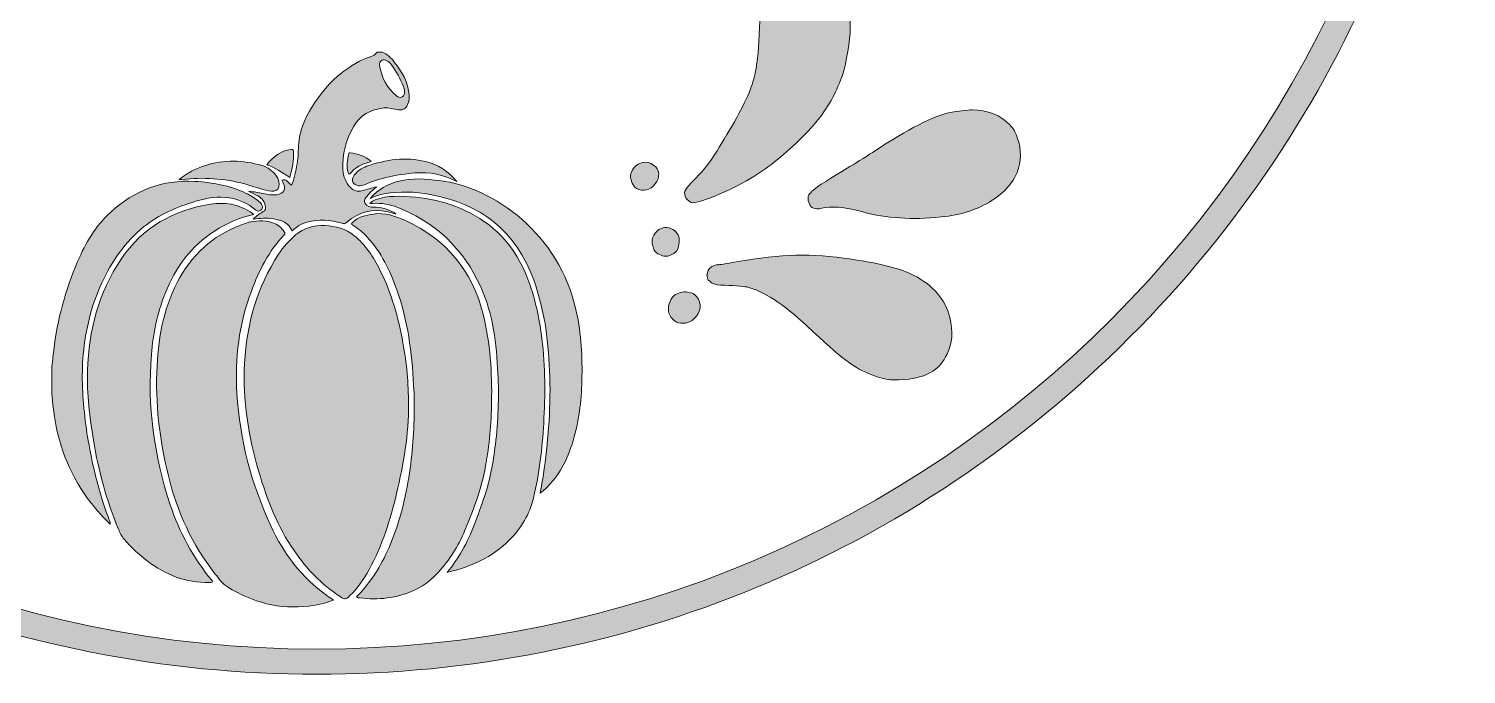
# Model space of a CAD drawing. Header units: inches. Extents: x 0.4 to 11.6, y -11.6 to -0.4.
# Drawn here: x 4.59 to 11.59, y -11.6 to -8.46 of the extents above; entities that cross this region are included whole.
import ezdxf

# ---------------------------------------------------------------- set-up
doc = ezdxf.new("R2010")
doc.units = ezdxf.units.IN
doc.header["$MEASUREMENT"] = 0
doc.layers.add('Layer 1', color=7, linetype='Continuous')

# ---------------------------------------------------------------- blocks, each defined once
blk = doc.blocks.new('block 4')
at = {"layer": 'Layer 1', "true_color": 0x231f20}
h = blk.add_hatch(color=250, dxfattribs=at)
h.dxf.hatch_style = 2
edge = h.paths.add_edge_path()
edge.add_spline(control_points=[(7.6319, -9.2283), (7.6066, -9.2513), (7.567, -9.2538), (7.5439, -9.2336), (7.5303, -9.2221), (7.5187, -9.1894), (7.5219, -9.1718), (7.528, -9.1369), (7.56, -9.1101), (7.5949, -9.1112), (7.6101, -9.1118), (7.6323, -9.1215), (7.6439, -9.1332), (7.6677, -9.157), (7.6622, -9.2004), (7.6319, -9.2283)], knot_values=[0, 0, 0, 0, 1, 1, 1, 2, 2, 2, 3, 3, 3, 4, 4, 4, 5, 5, 5, 5], degree=3, periodic=1)
at = {"layer": 'Layer 1', "lineweight": 0}
blk.add_open_spline([(7.6319, -9.2283), (7.6066, -9.2513), (7.567, -9.2538), (7.5439, -9.2336), (7.5303, -9.2221), (7.5187, -9.1894), (7.5219, -9.1718), (7.528, -9.1369), (7.56, -9.1101), (7.5949, -9.1112), (7.6101, -9.1118), (7.6323, -9.1215), (7.6439, -9.1332), (7.6677, -9.157), (7.6622, -9.2004), (7.6319, -9.2283)], degree=3, knots=[0, 0, 0, 0, 1, 1, 1, 2, 2, 2, 3, 3, 3, 4, 4, 4, 5, 5, 5, 5], dxfattribs=at)
blk = doc.blocks.new('block 5')
at = {"layer": 'Layer 1', "true_color": 0x231f20}
h = blk.add_hatch(color=250, dxfattribs=at)
h.dxf.hatch_style = 2
edge = h.paths.add_edge_path()
edge.add_spline(control_points=[(7.6833, -9.5684), (7.6767, -9.5672), (7.6637, -9.5617), (7.6545, -9.5563), (7.6404, -9.5474), (7.6376, -9.5437), (7.6313, -9.5236), (7.6236, -9.4993), (7.6245, -9.4836), (7.6348, -9.4662), (7.6496, -9.4403), (7.6732, -9.4266), (7.6983, -9.4295), (7.725, -9.4323), (7.7501, -9.4511), (7.7572, -9.4735), (7.7609, -9.4852), (7.7573, -9.5176), (7.7508, -9.5351), (7.7435, -9.5544), (7.7067, -9.5723), (7.6833, -9.5684)], knot_values=[0, 0, 0, 0, 1, 1, 1, 2, 2, 2, 3, 3, 3, 4, 4, 4, 5, 5, 5, 6, 6, 6, 7, 7, 7, 7], degree=3, periodic=1)
at = {"layer": 'Layer 1', "lineweight": 0}
blk.add_open_spline([(7.6833, -9.5684), (7.6767, -9.5672), (7.6637, -9.5617), (7.6545, -9.5563), (7.6404, -9.5474), (7.6376, -9.5437), (7.6313, -9.5236), (7.6236, -9.4993), (7.6245, -9.4836), (7.6348, -9.4662), (7.6496, -9.4403), (7.6732, -9.4266), (7.6983, -9.4295), (7.725, -9.4323), (7.7501, -9.4511), (7.7572, -9.4735), (7.7609, -9.4852), (7.7573, -9.5176), (7.7508, -9.5351), (7.7435, -9.5544), (7.7067, -9.5723), (7.6833, -9.5684)], degree=3, knots=[0, 0, 0, 0, 1, 1, 1, 2, 2, 2, 3, 3, 3, 4, 4, 4, 5, 5, 5, 6, 6, 6, 7, 7, 7, 7], dxfattribs=at)
blk = doc.blocks.new('block 7')
at = {"layer": 'Layer 1', "true_color": 0x231f20}
h = blk.add_hatch(color=250, dxfattribs=at)
h.dxf.hatch_style = 2
edge = h.paths.add_edge_path()
edge.add_spline(control_points=[(8.5552, -8.6822), (8.5474, -8.7064), (8.5289, -8.7506), (8.5141, -8.7803), (8.4724, -8.8622), (8.4259, -8.9235), (8.3441, -9.0023), (8.2529, -9.0898), (8.1922, -9.1378), (8.1055, -9.1905), (8.005, -9.251), (7.8379, -9.3187), (7.8168, -9.3071), (7.8021, -9.2988), (7.7898, -9.2864), (7.787, -9.2761), (7.7803, -9.2536), (7.7878, -9.2404), (7.8324, -9.1955), (7.8872, -9.1407), (7.9071, -9.114), (7.9774, -8.9988), (8.0497, -8.8805), (8.1004, -8.7808), (8.1177, -8.7207), (8.133, -8.6675), (8.1436, -8.5954), (8.1458, -8.526), (8.1532, -8.3211), (8.1694, -8.2547), (8.2246, -8.2027), (8.2497, -8.1789), (8.2514, -8.1779), (8.2902, -8.1661), (8.3126, -8.1591), (8.3403, -8.1532), (8.3527, -8.1527), (8.4246, -8.1495), (8.5093, -8.1962), (8.5469, -8.2597), (8.5745, -8.3061), (8.5922, -8.3859), (8.5915, -8.4603), (8.5907, -8.5147), (8.5716, -8.6312), (8.5552, -8.6822)], knot_values=[0, 0, 0, 0, 1, 1, 1, 2, 2, 2, 3, 3, 3, 4, 4, 4, 5, 5, 5, 6, 6, 6, 7, 7, 7, 8, 8, 8, 9, 9, 9, 10, 10, 10, 11, 11, 11, 12, 12, 12, 13, 13, 13, 14, 14, 14, 15, 15, 15, 15], degree=3, periodic=1)
at = {"layer": 'Layer 1', "lineweight": 0}
blk.add_open_spline([(8.5552, -8.6822), (8.5474, -8.7064), (8.5289, -8.7506), (8.5141, -8.7803), (8.4724, -8.8622), (8.4259, -8.9235), (8.3441, -9.0023), (8.2529, -9.0898), (8.1922, -9.1378), (8.1055, -9.1905), (8.005, -9.251), (7.8379, -9.3187), (7.8168, -9.3071), (7.8021, -9.2988), (7.7898, -9.2864), (7.787, -9.2761), (7.7803, -9.2536), (7.7878, -9.2404), (7.8324, -9.1955), (7.8872, -9.1407), (7.9071, -9.114), (7.9774, -8.9988), (8.0497, -8.8805), (8.1004, -8.7808), (8.1177, -8.7207), (8.133, -8.6675), (8.1436, -8.5954), (8.1458, -8.526), (8.1532, -8.3211), (8.1694, -8.2547), (8.2246, -8.2027), (8.2497, -8.1789), (8.2514, -8.1779), (8.2902, -8.1661), (8.3126, -8.1591), (8.3403, -8.1532), (8.3527, -8.1527), (8.4246, -8.1495), (8.5093, -8.1962), (8.5469, -8.2597), (8.5745, -8.3061), (8.5922, -8.3859), (8.5915, -8.4603), (8.5907, -8.5147), (8.5716, -8.6312), (8.5552, -8.6822)], degree=3, knots=[0, 0, 0, 0, 1, 1, 1, 2, 2, 2, 3, 3, 3, 4, 4, 4, 5, 5, 5, 6, 6, 6, 7, 7, 7, 8, 8, 8, 9, 9, 9, 10, 10, 10, 11, 11, 11, 12, 12, 12, 13, 13, 13, 14, 14, 14, 15, 15, 15, 15], dxfattribs=at)
blk = doc.blocks.new('block 8')
at = {"layer": 'Layer 1', "true_color": 0x231f20}
h = blk.add_hatch(color=250, dxfattribs=at)
h.dxf.hatch_style = 2
edge = h.paths.add_edge_path()
edge.add_spline(control_points=[(8.453, -9.3355), (8.4359, -9.3409), (8.421, -9.3398), (8.4059, -9.3316), (8.3925, -9.3246), (8.3812, -9.289), (8.388, -9.2735), (8.3907, -9.2676), (8.3948, -9.2622), (8.3975, -9.2613), (8.4001, -9.2605), (8.4018, -9.2579), (8.4012, -9.256), (8.4005, -9.2537), (8.4031, -9.2512), (8.4069, -9.25), (8.4106, -9.2489), (8.4147, -9.2459), (8.4164, -9.2433), (8.4198, -9.2368), (8.5078, -9.1803), (8.5772, -9.14), (8.6092, -9.1212), (8.6641, -9.0867), (8.6997, -9.0634), (8.8777, -8.946), (8.9956, -8.8863), (9.0871, -8.8674), (9.1098, -8.8627), (9.1639, -8.8569), (9.1859, -8.8566), (9.2588, -8.8565), (9.3255, -8.883), (9.3682, -8.9287), (9.3892, -8.9517), (9.3927, -8.9572), (9.4048, -8.9918), (9.4468, -9.109), (9.4012, -9.2234), (9.283, -9.2965), (9.207, -9.3434), (9.1318, -9.368), (9.0336, -9.3777), (8.8906, -9.3921), (8.7685, -9.3843), (8.6528, -9.3533), (8.5627, -9.3292), (8.4924, -9.3231), (8.453, -9.3355)], knot_values=[0, 0, 0, 0, 1, 1, 1, 2, 2, 2, 3, 3, 3, 4, 4, 4, 5, 5, 5, 6, 6, 6, 7, 7, 7, 8, 8, 8, 9, 9, 9, 10, 10, 10, 11, 11, 11, 12, 12, 12, 13, 13, 13, 14, 14, 14, 15, 15, 15, 16, 16, 16, 16], degree=3, periodic=1)
at = {"layer": 'Layer 1', "lineweight": 0}
blk.add_open_spline([(8.453, -9.3355), (8.4359, -9.3409), (8.421, -9.3398), (8.4059, -9.3316), (8.3925, -9.3246), (8.3812, -9.289), (8.388, -9.2735), (8.3907, -9.2676), (8.3948, -9.2622), (8.3975, -9.2613), (8.4001, -9.2605), (8.4018, -9.2579), (8.4012, -9.256), (8.4005, -9.2537), (8.4031, -9.2512), (8.4069, -9.25), (8.4106, -9.2489), (8.4147, -9.2459), (8.4164, -9.2433), (8.4198, -9.2368), (8.5078, -9.1803), (8.5772, -9.14), (8.6092, -9.1212), (8.6641, -9.0867), (8.6997, -9.0634), (8.8777, -8.946), (8.9956, -8.8863), (9.0871, -8.8674), (9.1098, -8.8627), (9.1639, -8.8569), (9.1859, -8.8566), (9.2588, -8.8565), (9.3255, -8.883), (9.3682, -8.9287), (9.3892, -8.9517), (9.3927, -8.9572), (9.4048, -8.9918), (9.4468, -9.109), (9.4012, -9.2234), (9.283, -9.2965), (9.207, -9.3434), (9.1318, -9.368), (9.0336, -9.3777), (8.8906, -9.3921), (8.7685, -9.3843), (8.6528, -9.3533), (8.5627, -9.3292), (8.4924, -9.3231), (8.453, -9.3355)], degree=3, knots=[0, 0, 0, 0, 1, 1, 1, 2, 2, 2, 3, 3, 3, 4, 4, 4, 5, 5, 5, 6, 6, 6, 7, 7, 7, 8, 8, 8, 9, 9, 9, 10, 10, 10, 11, 11, 11, 12, 12, 12, 13, 13, 13, 14, 14, 14, 15, 15, 15, 16, 16, 16, 16], dxfattribs=at)
blk = doc.blocks.new('block 9')
at = {"layer": 'Layer 1', "true_color": 0x231f20}
h = blk.add_hatch(color=250, dxfattribs=at)
h.dxf.hatch_style = 2
edge = h.paths.add_edge_path()
edge.add_spline(control_points=[(7.8941, -9.6578), (7.896, -9.6572), (7.8971, -9.6527), (7.897, -9.6473), (7.8962, -9.6354), (7.9122, -9.6187), (7.93, -9.6131), (7.938, -9.6106), (7.9454, -9.6091), (7.9469, -9.6099), (7.9484, -9.6106), (7.9886, -9.6046), (8.036, -9.5963), (8.2652, -9.5565), (8.3947, -9.5536), (8.5982, -9.5831), (8.7403, -9.6041), (8.8375, -9.6293), (8.9012, -9.6621), (8.9951, -9.71), (9.0552, -9.7802), (9.076, -9.8662), (9.0929, -9.9367), (9.0892, -9.9912), (9.0629, -10.045), (9.027, -10.1188), (8.9754, -10.1522), (8.8781, -10.1662), (8.81, -10.176), (8.7613, -10.171), (8.701, -10.1475), (8.607, -10.1113), (8.5535, -10.0711), (8.3795, -9.9068), (8.2691, -9.8028), (8.1635, -9.7349), (8.087, -9.7182), (8.0704, -9.7147), (8.0137, -9.7105), (7.9608, -9.7093), (7.9364, -9.7086), (7.9122, -9.7004), (7.9094, -9.6917), (7.9086, -9.6891), (7.906, -9.6874), (7.9041, -9.688), (7.9018, -9.6887), (7.8981, -9.6824), (7.8955, -9.674), (7.8928, -9.6657), (7.8922, -9.6584), (7.8941, -9.6578)], knot_values=[0, 0, 0, 0, 1, 1, 1, 2, 2, 2, 3, 3, 3, 4, 4, 4, 5, 5, 5, 6, 6, 6, 7, 7, 7, 8, 8, 8, 9, 9, 9, 10, 10, 10, 11, 11, 11, 12, 12, 12, 13, 13, 13, 14, 14, 14, 15, 15, 15, 16, 16, 16, 17, 17, 17, 17], degree=3, periodic=1)
at = {"layer": 'Layer 1', "lineweight": 0}
blk.add_open_spline([(7.8941, -9.6578), (7.896, -9.6572), (7.8971, -9.6527), (7.897, -9.6473), (7.8962, -9.6354), (7.9122, -9.6187), (7.93, -9.6131), (7.938, -9.6106), (7.9454, -9.6091), (7.9469, -9.6099), (7.9484, -9.6106), (7.9886, -9.6046), (8.036, -9.5963), (8.2652, -9.5565), (8.3947, -9.5536), (8.5982, -9.5831), (8.7403, -9.6041), (8.8375, -9.6293), (8.9012, -9.6621), (8.9951, -9.71), (9.0552, -9.7802), (9.076, -9.8662), (9.0929, -9.9367), (9.0892, -9.9912), (9.0629, -10.045), (9.027, -10.1188), (8.9754, -10.1522), (8.8781, -10.1662), (8.81, -10.176), (8.7613, -10.171), (8.701, -10.1475), (8.607, -10.1113), (8.5535, -10.0711), (8.3795, -9.9068), (8.2691, -9.8028), (8.1635, -9.7349), (8.087, -9.7182), (8.0704, -9.7147), (8.0137, -9.7105), (7.9608, -9.7093), (7.9364, -9.7086), (7.9122, -9.7004), (7.9094, -9.6917), (7.9086, -9.6891), (7.906, -9.6874), (7.9041, -9.688), (7.9018, -9.6887), (7.8981, -9.6824), (7.8955, -9.674), (7.8928, -9.6657), (7.8922, -9.6584), (7.8941, -9.6578)], degree=3, knots=[0, 0, 0, 0, 1, 1, 1, 2, 2, 2, 3, 3, 3, 4, 4, 4, 5, 5, 5, 6, 6, 6, 7, 7, 7, 8, 8, 8, 9, 9, 9, 10, 10, 10, 11, 11, 11, 12, 12, 12, 13, 13, 13, 14, 14, 14, 15, 15, 15, 16, 16, 16, 17, 17, 17, 17], dxfattribs=at)
blk = doc.blocks.new('block 6')
at = {"layer": 'Layer 1'}
for name in ['block 7', 'block 8', 'block 9']:
    blk.add_blockref(name, (0, 0), dxfattribs=at)
blk = doc.blocks.new('block 10')
at = {"layer": 'Layer 1', "true_color": 0x231f20}
h = blk.add_hatch(color=250, dxfattribs=at)
h.dxf.hatch_style = 2
edge = h.paths.add_edge_path()
edge.add_spline(control_points=[(7.7346, -9.7598), (7.7504, -9.7465), (7.7777, -9.7391), (7.7985, -9.743), (7.8227, -9.747), (7.8321, -9.752), (7.8434, -9.7651), (7.8705, -9.7969), (7.8652, -9.8395), (7.8304, -9.8734), (7.8087, -9.8944), (7.7722, -9.9013), (7.745, -9.8891), (7.7319, -9.8832), (7.7128, -9.8613), (7.7082, -9.8465), (7.6997, -9.8196), (7.7119, -9.7791), (7.7346, -9.7598)], knot_values=[0, 0, 0, 0, 1, 1, 1, 2, 2, 2, 3, 3, 3, 4, 4, 4, 5, 5, 5, 6, 6, 6, 6], degree=3, periodic=1)
at = {"layer": 'Layer 1', "lineweight": 0}
blk.add_open_spline([(7.7346, -9.7598), (7.7504, -9.7465), (7.7777, -9.7391), (7.7985, -9.743), (7.8227, -9.747), (7.8321, -9.752), (7.8434, -9.7651), (7.8705, -9.7969), (7.8652, -9.8395), (7.8304, -9.8734), (7.8087, -9.8944), (7.7722, -9.9013), (7.745, -9.8891), (7.7319, -9.8832), (7.7128, -9.8613), (7.7082, -9.8465), (7.6997, -9.8196), (7.7119, -9.7791), (7.7346, -9.7598)], degree=3, knots=[0, 0, 0, 0, 1, 1, 1, 2, 2, 2, 3, 3, 3, 4, 4, 4, 5, 5, 5, 6, 6, 6, 6], dxfattribs=at)
blk = doc.blocks.new('block 3')
at = {"layer": 'Layer 1'}
for name in ['block 6', 'block 4', 'block 5', 'block 10']:
    blk.add_blockref(name, (0, 0), dxfattribs=at)
blk = doc.blocks.new('block 20')
at = {"layer": 'Layer 1', "true_color": 0x231f20}
h = blk.add_hatch(color=250, dxfattribs=at)
h.dxf.hatch_style = 2
edge = h.paths.add_edge_path()
edge.add_spline(control_points=[(5.994, -11.6027), (4.4989, -11.6027), (3.0934, -11.0204), (2.0362, -9.9633), (0.979, -8.9061), (0.3968, -7.5005), (0.3968, -6.0055), (0.3968, -4.5104), (0.979, -3.1048), (2.0362, -2.0476), (3.0934, -0.9904), (4.4989, -0.4082), (5.994, -0.4082), (7.4891, -0.4082), (8.8947, -0.9904), (9.9519, -2.0476), (11.009, -3.1048), (11.5912, -4.5104), (11.5912, -6.0055), (11.5912, -7.5005), (11.009, -8.9061), (9.9519, -9.9633), (8.8947, -11.0204), (7.4891, -11.6027), (5.994, -11.6027)], knot_values=[0, 0, 0, 0, 1, 1, 1, 2, 2, 2, 3, 3, 3, 4, 4, 4, 5, 5, 5, 6, 6, 6, 7, 7, 7, 8, 8, 8, 8], degree=3, periodic=1)
edge = h.paths.add_edge_path()
edge.add_spline(control_points=[(5.994, -0.5306), (2.9752, -0.5306), (0.5191, -2.9866), (0.5191, -6.0055), (0.5191, -9.0243), (2.9752, -11.4803), (5.994, -11.4803), (9.0129, -11.4803), (11.4689, -9.0243), (11.4689, -6.0055), (11.4689, -2.9866), (9.0129, -0.5306), (5.994, -0.5306)], knot_values=[0, 0, 0, 0, 1, 1, 1, 2, 2, 2, 3, 3, 3, 4, 4, 4, 4], degree=3, periodic=1)
at = {"layer": 'Layer 1', "lineweight": 0}
for points, knots in [([(5.994, -11.6027), (4.4989, -11.6027), (3.0934, -11.0204), (2.0362, -9.9633), (0.979, -8.9061), (0.3968, -7.5005), (0.3968, -6.0055), (0.3968, -4.5104), (0.979, -3.1048), (2.0362, -2.0476), (3.0934, -0.9904), (4.4989, -0.4082), (5.994, -0.4082), (7.4891, -0.4082), (8.8947, -0.9904), (9.9519, -2.0476), (11.009, -3.1048), (11.5912, -4.5104), (11.5912, -6.0055), (11.5912, -7.5005), (11.009, -8.9061), (9.9519, -9.9633), (8.8947, -11.0204), (7.4891, -11.6027), (5.994, -11.6027)], [0, 0, 0, 0, 1, 1, 1, 2, 2, 2, 3, 3, 3, 4, 4, 4, 5, 5, 5, 6, 6, 6, 7, 7, 7, 8, 8, 8, 8]), ([(5.994, -0.5306), (2.9752, -0.5306), (0.5191, -2.9866), (0.5191, -6.0055), (0.5191, -9.0243), (2.9752, -11.4803), (5.994, -11.4803), (9.0129, -11.4803), (11.4689, -9.0243), (11.4689, -6.0055), (11.4689, -2.9866), (9.0129, -0.5306), (5.994, -0.5306)], [0, 0, 0, 0, 1, 1, 1, 2, 2, 2, 3, 3, 3, 4, 4, 4, 4])]:
    blk.add_open_spline(points, degree=3, knots=knots, dxfattribs=at)
blk = doc.blocks.new('block 21')
at = {"layer": 'Layer 1', "true_color": 0xdc935d}
h = blk.add_hatch(color=33, dxfattribs=at)
h.dxf.hatch_style = 2
edge = h.paths.add_edge_path()
edge.add_spline(control_points=[(6.3114, -8.5757), (6.3374, -8.5853), (6.3563, -8.6039), (6.3727, -8.6252), (6.4092, -8.6725), (6.4393, -8.7227), (6.4434, -8.7843), (6.4445, -8.8003), (6.4428, -8.8159), (6.4359, -8.8307), (6.4262, -8.8517), (6.4148, -8.8584), (6.3916, -8.8557), (6.368, -8.8529), (6.3458, -8.8447), (6.3208, -8.8473), (6.2559, -8.854), (6.2044, -8.8812), (6.1723, -8.9386), (6.1359, -9.0036), (6.1156, -9.0733), (6.1211, -9.1487), (6.1234, -9.1806), (6.1342, -9.2093), (6.1564, -9.2332), (6.1726, -9.2505), (6.1919, -9.2559), (6.2145, -9.2496), (6.2375, -9.2433), (6.2603, -9.2364), (6.284, -9.2307), (6.2715, -9.2427), (6.2576, -9.2531), (6.2466, -9.2663), (6.2362, -9.2788), (6.2216, -9.2914), (6.2278, -9.3091), (6.2347, -9.3289), (6.2556, -9.3294), (6.2724, -9.3298), (6.3061, -9.3305), (6.3371, -9.3386), (6.3666, -9.3542), (6.3708, -9.3564), (6.3749, -9.3591), (6.3783, -9.3632), (6.3649, -9.3597), (6.3516, -9.3556), (6.338, -9.3526), (6.2637, -9.3367), (6.197, -9.3519), (6.14, -9.4031), (6.1318, -9.4105), (6.1252, -9.411), (6.1154, -9.4083), (6.0595, -9.3929), (6.0031, -9.3862), (5.9459, -9.4026), (5.918, -9.4106), (5.8942, -9.4254), (5.873, -9.4455), (5.8558, -9.4046), (5.8209, -9.3928), (5.7823, -9.3865), (5.7507, -9.3812), (5.7191, -9.3845), (5.6837, -9.3879), (5.7005, -9.3722), (5.7159, -9.3606), (5.7329, -9.3518), (5.7423, -9.3469), (5.7448, -9.3412), (5.7439, -9.3313), (5.7416, -9.3055), (5.7283, -9.2873), (5.7064, -9.2753), (5.6918, -9.2673), (5.6763, -9.2609), (5.6615, -9.2528), (5.6854, -9.2544), (5.7088, -9.259), (5.7322, -9.2639), (5.7541, -9.2684), (5.776, -9.2727), (5.7987, -9.2691), (5.8345, -9.2633), (5.8453, -9.2435), (5.8297, -9.2111), (5.8276, -9.2067), (5.8254, -9.2024), (5.8232, -9.1978), (5.8407, -9.1954), (5.8411, -9.1956), (5.8708, -9.2235), (5.8844, -9.1896), (5.8914, -9.1546), (5.8977, -9.1194), (5.9038, -9.0854), (5.9028, -9.0508), (5.9062, -9.0166), (5.9137, -8.9417), (5.9465, -8.8764), (5.9879, -8.8154), (6.0575, -8.7129), (6.1469, -8.6343), (6.2657, -8.5931), (6.2754, -8.5897), (6.2807, -8.5812), (6.2884, -8.5757), (6.2961, -8.5757), (6.3037, -8.5757), (6.3114, -8.5757)], knot_values=[0, 0, 0, 0, 1, 1, 1, 2, 2, 2, 3, 3, 3, 4, 4, 4, 5, 5, 5, 6, 6, 6, 7, 7, 7, 8, 8, 8, 9, 9, 9, 10, 10, 10, 11, 11, 11, 12, 12, 12, 13, 13, 13, 14, 14, 14, 15, 15, 15, 16, 16, 16, 17, 17, 17, 18, 18, 18, 19, 19, 19, 20, 20, 20, 21, 21, 21, 22, 22, 22, 23, 23, 23, 24, 24, 24, 25, 25, 25, 26, 26, 26, 27, 27, 27, 28, 28, 28, 29, 29, 29, 30, 30, 30, 31, 31, 31, 32, 32, 32, 33, 33, 33, 34, 34, 34, 35, 35, 35, 36, 36, 36, 37, 37, 37, 37], degree=3, periodic=1)
edge = h.paths.add_edge_path()
edge.add_spline(control_points=[(6.4203, -8.7667), (6.4207, -8.7588), (6.4182, -8.7504), (6.4151, -8.7423), (6.4007, -8.7043), (6.381, -8.6693), (6.3567, -8.6369), (6.3509, -8.629), (6.3439, -8.6221), (6.3352, -8.6171), (6.3266, -8.6121), (6.318, -8.6104), (6.309, -8.6159), (6.2998, -8.6215), (6.2971, -8.6306), (6.2988, -8.64), (6.3096, -8.699), (6.3335, -8.751), (6.3825, -8.7884), (6.3903, -8.7944), (6.3992, -8.7993), (6.4096, -8.7932), (6.4197, -8.7874), (6.4209, -8.778), (6.4203, -8.7667)], knot_values=[0, 0, 0, 0, 1, 1, 1, 2, 2, 2, 3, 3, 3, 4, 4, 4, 5, 5, 5, 6, 6, 6, 7, 7, 7, 8, 8, 8, 8], degree=3, periodic=1)
h = blk.add_hatch(color=33, dxfattribs=at)
h.dxf.hatch_style = 2
edge = h.paths.add_edge_path()
edge.add_spline(control_points=[(5.3228, -9.1959), (5.3607, -9.164), (5.4036, -9.1421), (5.45, -9.1276), (5.5424, -9.0989), (5.635, -9.0997), (5.7273, -9.1277), (5.7548, -9.136), (5.777, -9.1526), (5.7947, -9.175), (5.799, -9.1805), (5.8028, -9.1868), (5.8055, -9.1932), (5.8122, -9.2096), (5.8143, -9.227), (5.8033, -9.2417), (5.7927, -9.2561), (5.7758, -9.2534), (5.7608, -9.2504), (5.7206, -9.2425), (5.6822, -9.2279), (5.6429, -9.217), (5.5421, -9.189), (5.4395, -9.1841), (5.3358, -9.1949), (5.3315, -9.1953), (5.3272, -9.1955), (5.3228, -9.1959)], knot_values=[0, 0, 0, 0, 1, 1, 1, 2, 2, 2, 3, 3, 3, 4, 4, 4, 5, 5, 5, 6, 6, 6, 7, 7, 7, 8, 8, 8, 9, 9, 9, 9], degree=3, periodic=1)
h = blk.add_hatch(color=33, dxfattribs=at)
h.dxf.hatch_style = 2
edge = h.paths.add_edge_path()
edge.add_spline(control_points=[(5.8617, -9.1855), (5.8259, -9.1609), (5.7913, -9.1384), (5.7505, -9.1236), (5.7819, -9.0854), (5.8168, -9.0554), (5.8669, -9.0486), (5.8746, -9.0475), (5.8793, -9.0491), (5.88, -9.058), (5.8835, -9.1015), (5.8742, -9.143), (5.8617, -9.1855)], knot_values=[0, 0, 0, 0, 1, 1, 1, 2, 2, 2, 3, 3, 3, 4, 4, 4, 4], degree=3, periodic=1)
h = blk.add_hatch(color=33, dxfattribs=at)
h.dxf.hatch_style = 2
edge = h.paths.add_edge_path()
edge.add_spline(control_points=[(6.258, -9.1073), (6.2465, -9.1113), (6.2374, -9.1145), (6.2282, -9.1176), (6.2008, -9.1269), (6.1771, -9.1421), (6.1578, -9.1638), (6.1528, -9.1695), (6.1496, -9.1722), (6.1461, -9.1622), (6.1355, -9.131), (6.1434, -9.1006), (6.1493, -9.0702), (6.1501, -9.0664), (6.1526, -9.0646), (6.1565, -9.0653), (6.1928, -9.071), (6.2274, -9.0807), (6.258, -9.1073)], knot_values=[0, 0, 0, 0, 1, 1, 1, 2, 2, 2, 3, 3, 3, 4, 4, 4, 5, 5, 5, 6, 6, 6, 6], degree=3, periodic=1)
h = blk.add_hatch(color=33, dxfattribs=at)
h.dxf.hatch_style = 2
edge = h.paths.add_edge_path()
edge.add_spline(control_points=[(6.6755, -9.2049), (6.6109, -9.1712), (6.5426, -9.1577), (6.4708, -9.1636), (6.3862, -9.1705), (6.3036, -9.187), (6.2252, -9.2208), (6.2164, -9.2246), (6.2077, -9.2271), (6.1982, -9.2257), (6.169, -9.2214), (6.1589, -9.1986), (6.1759, -9.1748), (6.1911, -9.1536), (6.2121, -9.1395), (6.2359, -9.1311), (6.3297, -9.098), (6.4255, -9.084), (6.5237, -9.1078), (6.585, -9.1227), (6.6354, -9.156), (6.6755, -9.2049)], knot_values=[0, 0, 0, 0, 1, 1, 1, 2, 2, 2, 3, 3, 3, 4, 4, 4, 5, 5, 5, 6, 6, 6, 7, 7, 7, 7], degree=3, periodic=1)
h = blk.add_hatch(color=33, dxfattribs=at)
h.dxf.hatch_style = 2
edge = h.paths.add_edge_path()
edge.add_spline(control_points=[(4.7028, -10.1153), (4.706, -10.0856), (4.7089, -10.0558), (4.7124, -10.0261), (4.7301, -9.8766), (4.7696, -9.7331), (4.8288, -9.5947), (4.8675, -9.5043), (4.9168, -9.4211), (4.99, -9.3542), (5.1059, -9.2484), (5.2411, -9.1953), (5.3996, -9.2047), (5.4854, -9.2098), (5.5687, -9.2234), (5.6468, -9.2613), (5.67, -9.2726), (5.6917, -9.2861), (5.7119, -9.3022), (5.7183, -9.3074), (5.7239, -9.3133), (5.7271, -9.3211), (5.7308, -9.3302), (5.7305, -9.3381), (5.7215, -9.3442), (5.7131, -9.3499), (5.7058, -9.3518), (5.6967, -9.344), (5.6598, -9.3123), (5.6171, -9.2926), (5.569, -9.285), (5.5127, -9.2762), (5.4578, -9.2847), (5.4041, -9.3012), (5.3129, -9.3293), (5.2252, -9.365), (5.1502, -9.4263), (5.0599, -9.5001), (4.9951, -9.5932), (4.9466, -9.6982), (4.8956, -9.8088), (4.8676, -9.9255), (4.8564, -10.0466), (4.8464, -10.154), (4.8532, -10.2606), (4.8663, -10.3672), (4.8862, -10.5293), (4.9224, -10.6873), (4.9785, -10.8407), (4.982, -10.8502), (4.9877, -10.8591), (4.988, -10.8721), (4.953, -10.8399), (4.9228, -10.8062), (4.8949, -10.7705), (4.7978, -10.6458), (4.7395, -10.5046), (4.7157, -10.3488), (4.711, -10.3179), (4.7072, -10.2871), (4.7057, -10.2559), (4.7054, -10.2516), (4.7056, -10.2471), (4.7028, -10.2434), (4.7028, -10.2007), (4.7028, -10.158), (4.7028, -10.1153)], knot_values=[0, 0, 0, 0, 1, 1, 1, 2, 2, 2, 3, 3, 3, 4, 4, 4, 5, 5, 5, 6, 6, 6, 7, 7, 7, 8, 8, 8, 9, 9, 9, 10, 10, 10, 11, 11, 11, 12, 12, 12, 13, 13, 13, 14, 14, 14, 15, 15, 15, 16, 16, 16, 17, 17, 17, 18, 18, 18, 19, 19, 19, 20, 20, 20, 21, 21, 21, 22, 22, 22, 22], degree=3, periodic=1)
h = blk.add_hatch(color=33, dxfattribs=at)
h.dxf.hatch_style = 2
edge = h.paths.add_edge_path()
edge.add_spline(control_points=[(6.2539, -9.2871), (6.2911, -9.2439), (6.3385, -9.2169), (6.3929, -9.2031), (6.4588, -9.1864), (6.5253, -9.193), (6.5918, -9.2008), (6.854, -9.2316), (7.1765, -9.46), (7.2575, -9.8367), (7.2814, -9.9482), (7.2873, -10.0607), (7.2846, -10.1741), (7.2821, -10.275), (7.2704, -10.3746), (7.2403, -10.4713), (7.2133, -10.5579), (7.1744, -10.6379), (7.1066, -10.7008), (7.0995, -10.7074), (7.0917, -10.7131), (7.0816, -10.7214), (7.0872, -10.6883), (7.0926, -10.6588), (7.0973, -10.6293), (7.1093, -10.5537), (7.1169, -10.4777), (7.1225, -10.4014), (7.1285, -10.32), (7.1307, -10.2385), (7.1284, -10.157), (7.1239, -9.9958), (7.1053, -9.8368), (7.0498, -9.684), (6.9634, -9.4463), (6.7912, -9.3124), (6.5455, -9.2682), (6.4714, -9.2548), (6.3968, -9.2514), (6.3221, -9.265), (6.2985, -9.2693), (6.276, -9.2772), (6.2539, -9.2871)], knot_values=[0, 0, 0, 0, 1, 1, 1, 2, 2, 2, 3, 3, 3, 4, 4, 4, 5, 5, 5, 6, 6, 6, 7, 7, 7, 8, 8, 8, 9, 9, 9, 10, 10, 10, 11, 11, 11, 12, 12, 12, 13, 13, 13, 14, 14, 14, 14], degree=3, periodic=1)
h = blk.add_hatch(color=33, dxfattribs=at)
h.dxf.hatch_style = 2
edge = h.paths.add_edge_path()
edge.add_spline(control_points=[(5.6866, -9.3663), (5.6183, -9.3798), (5.5564, -9.4076), (5.4985, -9.4444), (5.3821, -9.5184), (5.3049, -9.6241), (5.2546, -9.7508), (5.2169, -9.8459), (5.1965, -9.9451), (5.1883, -10.0468), (5.1679, -10.2969), (5.2005, -10.5406), (5.2801, -10.7779), (5.3255, -10.9131), (5.3922, -11.0372), (5.4839, -11.1473), (5.4852, -11.1488), (5.486, -11.1508), (5.4871, -11.1527), (5.4815, -11.1578), (5.4752, -11.1558), (5.4696, -11.156), (5.3556, -11.1596), (5.2572, -11.1182), (5.1677, -11.0514), (5.1264, -11.0205), (5.0897, -10.9846), (5.0555, -10.946), (5.0425, -10.9312), (5.0352, -10.9138), (5.0279, -10.8962), (4.9697, -10.7572), (4.9307, -10.6127), (4.906, -10.4642), (4.8873, -10.3519), (4.8737, -10.2391), (4.8771, -10.125), (4.883, -9.9296), (4.9299, -9.7463), (5.041, -9.5824), (5.1459, -9.4277), (5.2949, -9.3445), (5.4761, -9.3156), (5.544, -9.3047), (5.6101, -9.3149), (5.6697, -9.353), (5.6756, -9.3568), (5.6822, -9.3597), (5.6866, -9.3663)], knot_values=[0, 0, 0, 0, 1, 1, 1, 2, 2, 2, 3, 3, 3, 4, 4, 4, 5, 5, 5, 6, 6, 6, 7, 7, 7, 8, 8, 8, 9, 9, 9, 10, 10, 10, 11, 11, 11, 12, 12, 12, 13, 13, 13, 14, 14, 14, 15, 15, 15, 16, 16, 16, 16], degree=3, periodic=1)
h = blk.add_hatch(color=33, dxfattribs=at)
h.dxf.hatch_style = 2
edge = h.paths.add_edge_path()
edge.add_spline(control_points=[(6.6282, -11.1071), (6.6569, -11.0721), (6.6811, -11.0378), (6.7018, -11.0012), (6.7486, -10.9179), (6.7787, -10.8278), (6.81, -10.7382), (6.8386, -10.6563), (6.853, -10.5715), (6.8633, -10.4857), (6.8771, -10.3703), (6.8813, -10.2546), (6.8756, -10.1386), (6.8685, -9.9957), (6.8528, -9.8536), (6.7936, -9.7216), (6.7084, -9.532), (6.5684, -9.398), (6.3719, -9.3257), (6.3339, -9.3118), (6.2943, -9.3092), (6.2514, -9.3122), (6.2597, -9.3018), (6.2689, -9.2978), (6.2783, -9.2944), (6.3083, -9.2832), (6.3393, -9.2779), (6.3712, -9.2773), (6.5105, -9.2744), (6.6423, -9.3028), (6.7645, -9.3714), (6.8942, -9.4442), (6.9764, -9.5557), (7.0265, -9.6934), (7.0591, -9.7831), (7.0782, -9.8758), (7.0898, -9.9704), (7.1066, -10.1071), (7.1068, -10.2442), (7.0985, -10.3814), (7.0912, -10.5036), (7.0775, -10.6252), (7.0493, -10.7445), (7.0305, -10.824), (6.9889, -10.8918), (6.9317, -10.9495), (6.8484, -11.0335), (6.7456, -11.0809), (6.6282, -11.1071)], knot_values=[0, 0, 0, 0, 1, 1, 1, 2, 2, 2, 3, 3, 3, 4, 4, 4, 5, 5, 5, 6, 6, 6, 7, 7, 7, 8, 8, 8, 9, 9, 9, 10, 10, 10, 11, 11, 11, 12, 12, 12, 13, 13, 13, 14, 14, 14, 15, 15, 15, 16, 16, 16, 16], degree=3, periodic=1)
h = blk.add_hatch(color=33, dxfattribs=at)
h.dxf.hatch_style = 2
edge = h.paths.add_edge_path()
edge.add_spline(control_points=[(6.1877, -11.2265), (6.2126, -11.2007), (6.2349, -11.1739), (6.2554, -11.1455), (6.3122, -11.0669), (6.3523, -10.9798), (6.3829, -10.8883), (6.4213, -10.7734), (6.4438, -10.6552), (6.4563, -10.5348), (6.468, -10.422), (6.4714, -10.309), (6.4652, -10.1958), (6.4566, -10.0383), (6.4372, -9.8824), (6.3837, -9.7329), (6.3502, -9.6393), (6.3079, -9.5503), (6.2397, -9.4759), (6.2189, -9.4532), (6.1955, -9.4335), (6.1689, -9.418), (6.1605, -9.4131), (6.1611, -9.4097), (6.1674, -9.4039), (6.196, -9.3771), (6.2317, -9.3689), (6.269, -9.3634), (6.3252, -9.3551), (6.3761, -9.3732), (6.4255, -9.3956), (6.6249, -9.4863), (6.7509, -9.6386), (6.8037, -9.8511), (6.8388, -9.9922), (6.8475, -10.1359), (6.8448, -10.2806), (6.8428, -10.3845), (6.8341, -10.4879), (6.8156, -10.5903), (6.7948, -10.7049), (6.7529, -10.8127), (6.7073, -10.9191), (6.6755, -10.9935), (6.6305, -11.0595), (6.5741, -11.1183), (6.5087, -11.1863), (6.4275, -11.2189), (6.3364, -11.2315), (6.2923, -11.2376), (6.248, -11.2366), (6.2039, -11.2315), (6.199, -11.231), (6.194, -11.2313), (6.1877, -11.2265)], knot_values=[0, 0, 0, 0, 1, 1, 1, 2, 2, 2, 3, 3, 3, 4, 4, 4, 5, 5, 5, 6, 6, 6, 7, 7, 7, 8, 8, 8, 9, 9, 9, 10, 10, 10, 11, 11, 11, 12, 12, 12, 13, 13, 13, 14, 14, 14, 15, 15, 15, 16, 16, 16, 17, 17, 17, 18, 18, 18, 18], degree=3, periodic=1)
h = blk.add_hatch(color=33, dxfattribs=at)
h.dxf.hatch_style = 2
edge = h.paths.add_edge_path()
edge.add_spline(control_points=[(6.0749, -11.2417), (6.0349, -11.2569), (5.9965, -11.266), (5.9571, -11.2709), (5.8128, -11.2886), (5.6807, -11.2535), (5.5583, -11.1776), (5.5324, -11.1616), (5.516, -11.1367), (5.4978, -11.1137), (5.3856, -10.9722), (5.3139, -10.8113), (5.2708, -10.6369), (5.2274, -10.4613), (5.2065, -10.2832), (5.2155, -10.1024), (5.223, -9.9515), (5.2516, -9.8054), (5.3271, -9.672), (5.4003, -9.5428), (5.5077, -9.4546), (5.6489, -9.4083), (5.6919, -9.3941), (5.7357, -9.3922), (5.7794, -9.4062), (5.8031, -9.4138), (5.8217, -9.4283), (5.8352, -9.4495), (5.8389, -9.4553), (5.8396, -9.4595), (5.8342, -9.4652), (5.7595, -9.5434), (5.7129, -9.6384), (5.6751, -9.7379), (5.6139, -9.8987), (5.5945, -10.0659), (5.6049, -10.2371), (5.6186, -10.4621), (5.675, -10.6764), (5.7697, -10.8804), (5.8326, -11.0159), (5.9205, -11.1324), (6.0433, -11.2202), (6.0529, -11.227), (6.0628, -11.2335), (6.0749, -11.2417)], knot_values=[0, 0, 0, 0, 1, 1, 1, 2, 2, 2, 3, 3, 3, 4, 4, 4, 5, 5, 5, 6, 6, 6, 7, 7, 7, 8, 8, 8, 9, 9, 9, 10, 10, 10, 11, 11, 11, 12, 12, 12, 13, 13, 13, 14, 14, 14, 15, 15, 15, 15], degree=3, periodic=1)
h = blk.add_hatch(color=33, dxfattribs=at)
h.dxf.hatch_style = 2
edge = h.paths.add_edge_path()
edge.add_spline(control_points=[(6.44, -10.2874), (6.4425, -10.4355), (6.4151, -10.5798), (6.3819, -10.7231), (6.3522, -10.8515), (6.3122, -10.9766), (6.2487, -11.0929), (6.2231, -11.1396), (6.1938, -11.1836), (6.1545, -11.2203), (6.1329, -11.2406), (6.1327, -11.2408), (6.1081, -11.2252), (6.0166, -11.1671), (5.9444, -11.0895), (5.883, -11.0012), (5.8015, -10.8841), (5.7514, -10.7528), (5.7111, -10.6173), (5.6597, -10.4449), (5.633, -10.269), (5.642, -10.0887), (5.6515, -9.898), (5.7031, -9.7201), (5.8073, -9.5587), (5.8306, -9.5227), (5.8593, -9.4916), (5.8919, -9.4635), (5.9641, -9.4014), (6.0998, -9.4069), (6.1742, -9.4673), (6.2308, -9.5133), (6.2694, -9.5721), (6.3014, -9.6361), (6.3576, -9.7483), (6.3905, -9.868), (6.413, -9.9908), (6.4309, -10.0888), (6.4409, -10.1876), (6.44, -10.2874)], knot_values=[0, 0, 0, 0, 1, 1, 1, 2, 2, 2, 3, 3, 3, 4, 4, 4, 5, 5, 5, 6, 6, 6, 7, 7, 7, 8, 8, 8, 9, 9, 9, 10, 10, 10, 11, 11, 11, 12, 12, 12, 13, 13, 13, 13], degree=3, periodic=1)
at = {"layer": 'Layer 1', "lineweight": 0}
for points, knots in [([(6.3114, -8.5757), (6.3374, -8.5853), (6.3563, -8.6039), (6.3727, -8.6252), (6.4092, -8.6725), (6.4393, -8.7227), (6.4434, -8.7843), (6.4445, -8.8003), (6.4428, -8.8159), (6.4359, -8.8307), (6.4262, -8.8517), (6.4148, -8.8584), (6.3916, -8.8557), (6.368, -8.8529), (6.3458, -8.8447), (6.3208, -8.8473), (6.2559, -8.854), (6.2044, -8.8812), (6.1723, -8.9386), (6.1359, -9.0036), (6.1156, -9.0733), (6.1211, -9.1487), (6.1234, -9.1806), (6.1342, -9.2093), (6.1564, -9.2332), (6.1726, -9.2505), (6.1919, -9.2559), (6.2145, -9.2496), (6.2375, -9.2433), (6.2603, -9.2364), (6.284, -9.2307), (6.2715, -9.2427), (6.2576, -9.2531), (6.2466, -9.2663), (6.2362, -9.2788), (6.2216, -9.2914), (6.2278, -9.3091), (6.2347, -9.3289), (6.2556, -9.3294), (6.2724, -9.3298), (6.3061, -9.3305), (6.3371, -9.3386), (6.3666, -9.3542), (6.3708, -9.3564), (6.3749, -9.3591), (6.3783, -9.3632), (6.3649, -9.3597), (6.3516, -9.3556), (6.338, -9.3526), (6.2637, -9.3367), (6.197, -9.3519), (6.14, -9.4031), (6.1318, -9.4105), (6.1252, -9.411), (6.1154, -9.4083), (6.0595, -9.3929), (6.0031, -9.3862), (5.9459, -9.4026), (5.918, -9.4106), (5.8942, -9.4254), (5.873, -9.4455), (5.8558, -9.4046), (5.8209, -9.3928), (5.7823, -9.3865), (5.7507, -9.3812), (5.7191, -9.3845), (5.6837, -9.3879), (5.7005, -9.3722), (5.7159, -9.3606), (5.7329, -9.3518), (5.7423, -9.3469), (5.7448, -9.3412), (5.7439, -9.3313), (5.7416, -9.3055), (5.7283, -9.2873), (5.7064, -9.2753), (5.6918, -9.2673), (5.6763, -9.2609), (5.6615, -9.2528), (5.6854, -9.2544), (5.7088, -9.259), (5.7322, -9.2639), (5.7541, -9.2684), (5.776, -9.2727), (5.7987, -9.2691), (5.8345, -9.2633), (5.8453, -9.2435), (5.8297, -9.2111), (5.8276, -9.2067), (5.8254, -9.2024), (5.8232, -9.1978), (5.8407, -9.1954), (5.8411, -9.1956), (5.8708, -9.2235), (5.8844, -9.1896), (5.8914, -9.1546), (5.8977, -9.1194), (5.9038, -9.0854), (5.9028, -9.0508), (5.9062, -9.0166), (5.9137, -8.9417), (5.9465, -8.8764), (5.9879, -8.8154), (6.0575, -8.7129), (6.1469, -8.6343), (6.2657, -8.5931), (6.2754, -8.5897), (6.2807, -8.5812), (6.2884, -8.5757), (6.2961, -8.5757), (6.3037, -8.5757), (6.3114, -8.5757)], [0, 0, 0, 0, 1, 1, 1, 2, 2, 2, 3, 3, 3, 4, 4, 4, 5, 5, 5, 6, 6, 6, 7, 7, 7, 8, 8, 8, 9, 9, 9, 10, 10, 10, 11, 11, 11, 12, 12, 12, 13, 13, 13, 14, 14, 14, 15, 15, 15, 16, 16, 16, 17, 17, 17, 18, 18, 18, 19, 19, 19, 20, 20, 20, 21, 21, 21, 22, 22, 22, 23, 23, 23, 24, 24, 24, 25, 25, 25, 26, 26, 26, 27, 27, 27, 28, 28, 28, 29, 29, 29, 30, 30, 30, 31, 31, 31, 32, 32, 32, 33, 33, 33, 34, 34, 34, 35, 35, 35, 36, 36, 36, 37, 37, 37, 37]), ([(6.4203, -8.7667), (6.4207, -8.7588), (6.4182, -8.7504), (6.4151, -8.7423), (6.4007, -8.7043), (6.381, -8.6693), (6.3567, -8.6369), (6.3509, -8.629), (6.3439, -8.6221), (6.3352, -8.6171), (6.3266, -8.6121), (6.318, -8.6104), (6.309, -8.6159), (6.2998, -8.6215), (6.2971, -8.6306), (6.2988, -8.64), (6.3096, -8.699), (6.3335, -8.751), (6.3825, -8.7884), (6.3903, -8.7944), (6.3992, -8.7993), (6.4096, -8.7932), (6.4197, -8.7874), (6.4209, -8.778), (6.4203, -8.7667)], [0, 0, 0, 0, 1, 1, 1, 2, 2, 2, 3, 3, 3, 4, 4, 4, 5, 5, 5, 6, 6, 6, 7, 7, 7, 8, 8, 8, 8]), ([(5.3228, -9.1959), (5.3607, -9.164), (5.4036, -9.1421), (5.45, -9.1276), (5.5424, -9.0989), (5.635, -9.0997), (5.7273, -9.1277), (5.7548, -9.136), (5.777, -9.1526), (5.7947, -9.175), (5.799, -9.1805), (5.8028, -9.1868), (5.8055, -9.1932), (5.8122, -9.2096), (5.8143, -9.227), (5.8033, -9.2417), (5.7927, -9.2561), (5.7758, -9.2534), (5.7608, -9.2504), (5.7206, -9.2425), (5.6822, -9.2279), (5.6429, -9.217), (5.5421, -9.189), (5.4395, -9.1841), (5.3358, -9.1949), (5.3315, -9.1953), (5.3272, -9.1955), (5.3228, -9.1959)], [0, 0, 0, 0, 1, 1, 1, 2, 2, 2, 3, 3, 3, 4, 4, 4, 5, 5, 5, 6, 6, 6, 7, 7, 7, 8, 8, 8, 9, 9, 9, 9]), ([(5.8617, -9.1855), (5.8259, -9.1609), (5.7913, -9.1384), (5.7505, -9.1236), (5.7819, -9.0854), (5.8168, -9.0554), (5.8669, -9.0486), (5.8746, -9.0475), (5.8793, -9.0491), (5.88, -9.058), (5.8835, -9.1015), (5.8742, -9.143), (5.8617, -9.1855)], [0, 0, 0, 0, 1, 1, 1, 2, 2, 2, 3, 3, 3, 4, 4, 4, 4]), ([(6.258, -9.1073), (6.2465, -9.1113), (6.2374, -9.1145), (6.2282, -9.1176), (6.2008, -9.1269), (6.1771, -9.1421), (6.1578, -9.1638), (6.1528, -9.1695), (6.1496, -9.1722), (6.1461, -9.1622), (6.1355, -9.131), (6.1434, -9.1006), (6.1493, -9.0702), (6.1501, -9.0664), (6.1526, -9.0646), (6.1565, -9.0653), (6.1928, -9.071), (6.2274, -9.0807), (6.258, -9.1073)], [0, 0, 0, 0, 1, 1, 1, 2, 2, 2, 3, 3, 3, 4, 4, 4, 5, 5, 5, 6, 6, 6, 6]), ([(6.6755, -9.2049), (6.6109, -9.1712), (6.5426, -9.1577), (6.4708, -9.1636), (6.3862, -9.1705), (6.3036, -9.187), (6.2252, -9.2208), (6.2164, -9.2246), (6.2077, -9.2271), (6.1982, -9.2257), (6.169, -9.2214), (6.1589, -9.1986), (6.1759, -9.1748), (6.1911, -9.1536), (6.2121, -9.1395), (6.2359, -9.1311), (6.3297, -9.098), (6.4255, -9.084), (6.5237, -9.1078), (6.585, -9.1227), (6.6354, -9.156), (6.6755, -9.2049)], [0, 0, 0, 0, 1, 1, 1, 2, 2, 2, 3, 3, 3, 4, 4, 4, 5, 5, 5, 6, 6, 6, 7, 7, 7, 7]), ([(4.7028, -10.1153), (4.706, -10.0856), (4.7089, -10.0558), (4.7124, -10.0261), (4.7301, -9.8766), (4.7696, -9.7331), (4.8288, -9.5947), (4.8675, -9.5043), (4.9168, -9.4211), (4.99, -9.3542), (5.1059, -9.2484), (5.2411, -9.1953), (5.3996, -9.2047), (5.4854, -9.2098), (5.5687, -9.2234), (5.6468, -9.2613), (5.67, -9.2726), (5.6917, -9.2861), (5.7119, -9.3022), (5.7183, -9.3074), (5.7239, -9.3133), (5.7271, -9.3211), (5.7308, -9.3302), (5.7305, -9.3381), (5.7215, -9.3442), (5.7131, -9.3499), (5.7058, -9.3518), (5.6967, -9.344), (5.6598, -9.3123), (5.6171, -9.2926), (5.569, -9.285), (5.5127, -9.2762), (5.4578, -9.2847), (5.4041, -9.3012), (5.3129, -9.3293), (5.2252, -9.365), (5.1502, -9.4263), (5.0599, -9.5001), (4.9951, -9.5932), (4.9466, -9.6982), (4.8956, -9.8088), (4.8676, -9.9255), (4.8564, -10.0466), (4.8464, -10.154), (4.8532, -10.2606), (4.8663, -10.3672), (4.8862, -10.5293), (4.9224, -10.6873), (4.9785, -10.8407), (4.982, -10.8502), (4.9877, -10.8591), (4.988, -10.8721), (4.953, -10.8399), (4.9228, -10.8062), (4.8949, -10.7705), (4.7978, -10.6458), (4.7395, -10.5046), (4.7157, -10.3488), (4.711, -10.3179), (4.7072, -10.2871), (4.7057, -10.2559), (4.7054, -10.2516), (4.7056, -10.2471), (4.7028, -10.2434), (4.7028, -10.2007), (4.7028, -10.158), (4.7028, -10.1153)], [0, 0, 0, 0, 1, 1, 1, 2, 2, 2, 3, 3, 3, 4, 4, 4, 5, 5, 5, 6, 6, 6, 7, 7, 7, 8, 8, 8, 9, 9, 9, 10, 10, 10, 11, 11, 11, 12, 12, 12, 13, 13, 13, 14, 14, 14, 15, 15, 15, 16, 16, 16, 17, 17, 17, 18, 18, 18, 19, 19, 19, 20, 20, 20, 21, 21, 21, 22, 22, 22, 22]), ([(6.2539, -9.2871), (6.2911, -9.2439), (6.3385, -9.2169), (6.3929, -9.2031), (6.4588, -9.1864), (6.5253, -9.193), (6.5918, -9.2008), (6.854, -9.2316), (7.1765, -9.46), (7.2575, -9.8367), (7.2814, -9.9482), (7.2873, -10.0607), (7.2846, -10.1741), (7.2821, -10.275), (7.2704, -10.3746), (7.2403, -10.4713), (7.2133, -10.5579), (7.1744, -10.6379), (7.1066, -10.7008), (7.0995, -10.7074), (7.0917, -10.7131), (7.0816, -10.7214), (7.0872, -10.6883), (7.0926, -10.6588), (7.0973, -10.6293), (7.1093, -10.5537), (7.1169, -10.4777), (7.1225, -10.4014), (7.1285, -10.32), (7.1307, -10.2385), (7.1284, -10.157), (7.1239, -9.9958), (7.1053, -9.8368), (7.0498, -9.684), (6.9634, -9.4463), (6.7912, -9.3124), (6.5455, -9.2682), (6.4714, -9.2548), (6.3968, -9.2514), (6.3221, -9.265), (6.2985, -9.2693), (6.276, -9.2772), (6.2539, -9.2871)], [0, 0, 0, 0, 1, 1, 1, 2, 2, 2, 3, 3, 3, 4, 4, 4, 5, 5, 5, 6, 6, 6, 7, 7, 7, 8, 8, 8, 9, 9, 9, 10, 10, 10, 11, 11, 11, 12, 12, 12, 13, 13, 13, 14, 14, 14, 14]), ([(5.6866, -9.3663), (5.6183, -9.3798), (5.5564, -9.4076), (5.4985, -9.4444), (5.3821, -9.5184), (5.3049, -9.6241), (5.2546, -9.7508), (5.2169, -9.8459), (5.1965, -9.9451), (5.1883, -10.0468), (5.1679, -10.2969), (5.2005, -10.5406), (5.2801, -10.7779), (5.3255, -10.9131), (5.3922, -11.0372), (5.4839, -11.1473), (5.4852, -11.1488), (5.486, -11.1508), (5.4871, -11.1527), (5.4815, -11.1578), (5.4752, -11.1558), (5.4696, -11.156), (5.3556, -11.1596), (5.2572, -11.1182), (5.1677, -11.0514), (5.1264, -11.0205), (5.0897, -10.9846), (5.0555, -10.946), (5.0425, -10.9312), (5.0352, -10.9138), (5.0279, -10.8962), (4.9697, -10.7572), (4.9307, -10.6127), (4.906, -10.4642), (4.8873, -10.3519), (4.8737, -10.2391), (4.8771, -10.125), (4.883, -9.9296), (4.9299, -9.7463), (5.041, -9.5824), (5.1459, -9.4277), (5.2949, -9.3445), (5.4761, -9.3156), (5.544, -9.3047), (5.6101, -9.3149), (5.6697, -9.353), (5.6756, -9.3568), (5.6822, -9.3597), (5.6866, -9.3663)], [0, 0, 0, 0, 1, 1, 1, 2, 2, 2, 3, 3, 3, 4, 4, 4, 5, 5, 5, 6, 6, 6, 7, 7, 7, 8, 8, 8, 9, 9, 9, 10, 10, 10, 11, 11, 11, 12, 12, 12, 13, 13, 13, 14, 14, 14, 15, 15, 15, 16, 16, 16, 16]), ([(6.6282, -11.1071), (6.6569, -11.0721), (6.6811, -11.0378), (6.7018, -11.0012), (6.7486, -10.9179), (6.7787, -10.8278), (6.81, -10.7382), (6.8386, -10.6563), (6.853, -10.5715), (6.8633, -10.4857), (6.8771, -10.3703), (6.8813, -10.2546), (6.8756, -10.1386), (6.8685, -9.9957), (6.8528, -9.8536), (6.7936, -9.7216), (6.7084, -9.532), (6.5684, -9.398), (6.3719, -9.3257), (6.3339, -9.3118), (6.2943, -9.3092), (6.2514, -9.3122), (6.2597, -9.3018), (6.2689, -9.2978), (6.2783, -9.2944), (6.3083, -9.2832), (6.3393, -9.2779), (6.3712, -9.2773), (6.5105, -9.2744), (6.6423, -9.3028), (6.7645, -9.3714), (6.8942, -9.4442), (6.9764, -9.5557), (7.0265, -9.6934), (7.0591, -9.7831), (7.0782, -9.8758), (7.0898, -9.9704), (7.1066, -10.1071), (7.1068, -10.2442), (7.0985, -10.3814), (7.0912, -10.5036), (7.0775, -10.6252), (7.0493, -10.7445), (7.0305, -10.824), (6.9889, -10.8918), (6.9317, -10.9495), (6.8484, -11.0335), (6.7456, -11.0809), (6.6282, -11.1071)], [0, 0, 0, 0, 1, 1, 1, 2, 2, 2, 3, 3, 3, 4, 4, 4, 5, 5, 5, 6, 6, 6, 7, 7, 7, 8, 8, 8, 9, 9, 9, 10, 10, 10, 11, 11, 11, 12, 12, 12, 13, 13, 13, 14, 14, 14, 15, 15, 15, 16, 16, 16, 16]), ([(6.1877, -11.2265), (6.2126, -11.2007), (6.2349, -11.1739), (6.2554, -11.1455), (6.3122, -11.0669), (6.3523, -10.9798), (6.3829, -10.8883), (6.4213, -10.7734), (6.4438, -10.6552), (6.4563, -10.5348), (6.468, -10.422), (6.4714, -10.309), (6.4652, -10.1958), (6.4566, -10.0383), (6.4372, -9.8824), (6.3837, -9.7329), (6.3502, -9.6393), (6.3079, -9.5503), (6.2397, -9.4759), (6.2189, -9.4532), (6.1955, -9.4335), (6.1689, -9.418), (6.1605, -9.4131), (6.1611, -9.4097), (6.1674, -9.4039), (6.196, -9.3771), (6.2317, -9.3689), (6.269, -9.3634), (6.3252, -9.3551), (6.3761, -9.3732), (6.4255, -9.3956), (6.6249, -9.4863), (6.7509, -9.6386), (6.8037, -9.8511), (6.8388, -9.9922), (6.8475, -10.1359), (6.8448, -10.2806), (6.8428, -10.3845), (6.8341, -10.4879), (6.8156, -10.5903), (6.7948, -10.7049), (6.7529, -10.8127), (6.7073, -10.9191), (6.6755, -10.9935), (6.6305, -11.0595), (6.5741, -11.1183), (6.5087, -11.1863), (6.4275, -11.2189), (6.3364, -11.2315), (6.2923, -11.2376), (6.248, -11.2366), (6.2039, -11.2315), (6.199, -11.231), (6.194, -11.2313), (6.1877, -11.2265)], [0, 0, 0, 0, 1, 1, 1, 2, 2, 2, 3, 3, 3, 4, 4, 4, 5, 5, 5, 6, 6, 6, 7, 7, 7, 8, 8, 8, 9, 9, 9, 10, 10, 10, 11, 11, 11, 12, 12, 12, 13, 13, 13, 14, 14, 14, 15, 15, 15, 16, 16, 16, 17, 17, 17, 18, 18, 18, 18]), ([(6.0749, -11.2417), (6.0349, -11.2569), (5.9965, -11.266), (5.9571, -11.2709), (5.8128, -11.2886), (5.6807, -11.2535), (5.5583, -11.1776), (5.5324, -11.1616), (5.516, -11.1367), (5.4978, -11.1137), (5.3856, -10.9722), (5.3139, -10.8113), (5.2708, -10.6369), (5.2274, -10.4613), (5.2065, -10.2832), (5.2155, -10.1024), (5.223, -9.9515), (5.2516, -9.8054), (5.3271, -9.672), (5.4003, -9.5428), (5.5077, -9.4546), (5.6489, -9.4083), (5.6919, -9.3941), (5.7357, -9.3922), (5.7794, -9.4062), (5.8031, -9.4138), (5.8217, -9.4283), (5.8352, -9.4495), (5.8389, -9.4553), (5.8396, -9.4595), (5.8342, -9.4652), (5.7595, -9.5434), (5.7129, -9.6384), (5.6751, -9.7379), (5.6139, -9.8987), (5.5945, -10.0659), (5.6049, -10.2371), (5.6186, -10.4621), (5.675, -10.6764), (5.7697, -10.8804), (5.8326, -11.0159), (5.9205, -11.1324), (6.0433, -11.2202), (6.0529, -11.227), (6.0628, -11.2335), (6.0749, -11.2417)], [0, 0, 0, 0, 1, 1, 1, 2, 2, 2, 3, 3, 3, 4, 4, 4, 5, 5, 5, 6, 6, 6, 7, 7, 7, 8, 8, 8, 9, 9, 9, 10, 10, 10, 11, 11, 11, 12, 12, 12, 13, 13, 13, 14, 14, 14, 15, 15, 15, 15]), ([(6.44, -10.2874), (6.4425, -10.4355), (6.4151, -10.5798), (6.3819, -10.7231), (6.3522, -10.8515), (6.3122, -10.9766), (6.2487, -11.0929), (6.2231, -11.1396), (6.1938, -11.1836), (6.1545, -11.2203), (6.1329, -11.2406), (6.1327, -11.2408), (6.1081, -11.2252), (6.0166, -11.1671), (5.9444, -11.0895), (5.883, -11.0012), (5.8015, -10.8841), (5.7514, -10.7528), (5.7111, -10.6173), (5.6597, -10.4449), (5.633, -10.269), (5.642, -10.0887), (5.6515, -9.898), (5.7031, -9.7201), (5.8073, -9.5587), (5.8306, -9.5227), (5.8593, -9.4916), (5.8919, -9.4635), (5.9641, -9.4014), (6.0998, -9.4069), (6.1742, -9.4673), (6.2308, -9.5133), (6.2694, -9.5721), (6.3014, -9.6361), (6.3576, -9.7483), (6.3905, -9.868), (6.413, -9.9908), (6.4309, -10.0888), (6.4409, -10.1876), (6.44, -10.2874)], [0, 0, 0, 0, 1, 1, 1, 2, 2, 2, 3, 3, 3, 4, 4, 4, 5, 5, 5, 6, 6, 6, 7, 7, 7, 8, 8, 8, 9, 9, 9, 10, 10, 10, 11, 11, 11, 12, 12, 12, 13, 13, 13, 13])]:
    blk.add_open_spline(points, degree=3, knots=knots, dxfattribs=at)
blk = doc.blocks.new('block 2')
at = {"layer": 'Layer 1'}
for name in ['block 20', 'block 3', 'block 21']:
    blk.add_blockref(name, (0, 0), dxfattribs=at)

msp = doc.modelspace()

# ---------------------------------------------------------------- block references
at = {"layer": 'Layer 1'}
msp.add_blockref('block 2', (0, 0), dxfattribs=at)

doc.saveas('drawing.dxf')
